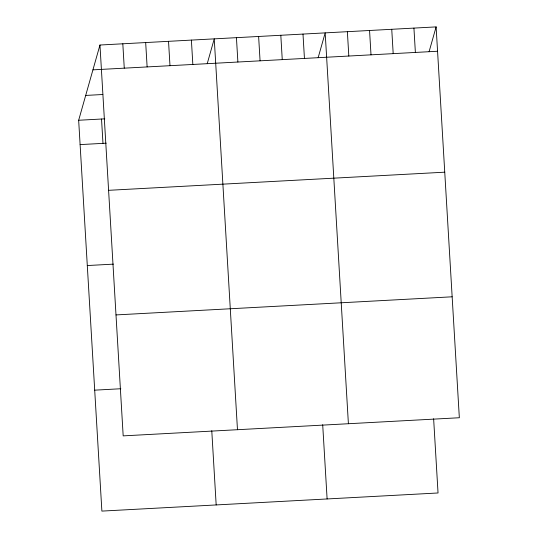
<?xml version="1.0" encoding="UTF-8"?>
<svg xmlns="http://www.w3.org/2000/svg" width="538" height="538" viewBox="0 0 538 538"><rect width="100%" height="100%" fill="white"/><g stroke="black" fill="none" stroke-linecap="round" stroke-linejoin="round"><path stroke-width="0.81" d="M433.628 418.739L438.04 492.976L101.884 511.1L78.662 120.256L99.96 45.024L436.116 26.9L459.338 417.744L123.182 435.874L99.96 45.024M207.224 63.686L214.252 38.864L237.473 429.707M318.153 57.707L325.181 32.879L348.402 423.729M429.089 51.729L436.116 26.9M92.933 69.853L437.562 51.245M85.697 95.428L102.839 94.506M78.662 120.256L104.789 118.844M80.115 144.601L106.235 143.189M108.595 190.317L444.744 172.187M87.297 265.543L113.424 264.138M116 314.925L452.149 296.801M94.701 390.158L120.821 388.745M413.93 28.097L415.376 52.442M391.745 29.294L393.191 53.639M369.559 30.491L371.005 54.836M347.373 31.688L348.819 56.026M302.995 34.076L304.441 58.42M322.699 424.717L327.111 498.955M280.809 35.273L282.255 59.617M258.623 36.47L260.069 60.814M236.438 37.667L237.883 62.011M191.394 40.094L192.839 64.439M211.77 430.703L216.175 504.94M168.535 41.325L169.981 65.67M145.677 42.563L147.123 66.907M122.819 43.793L124.265 68.138M101.527 119.019L102.973 143.364"/></g></svg>
